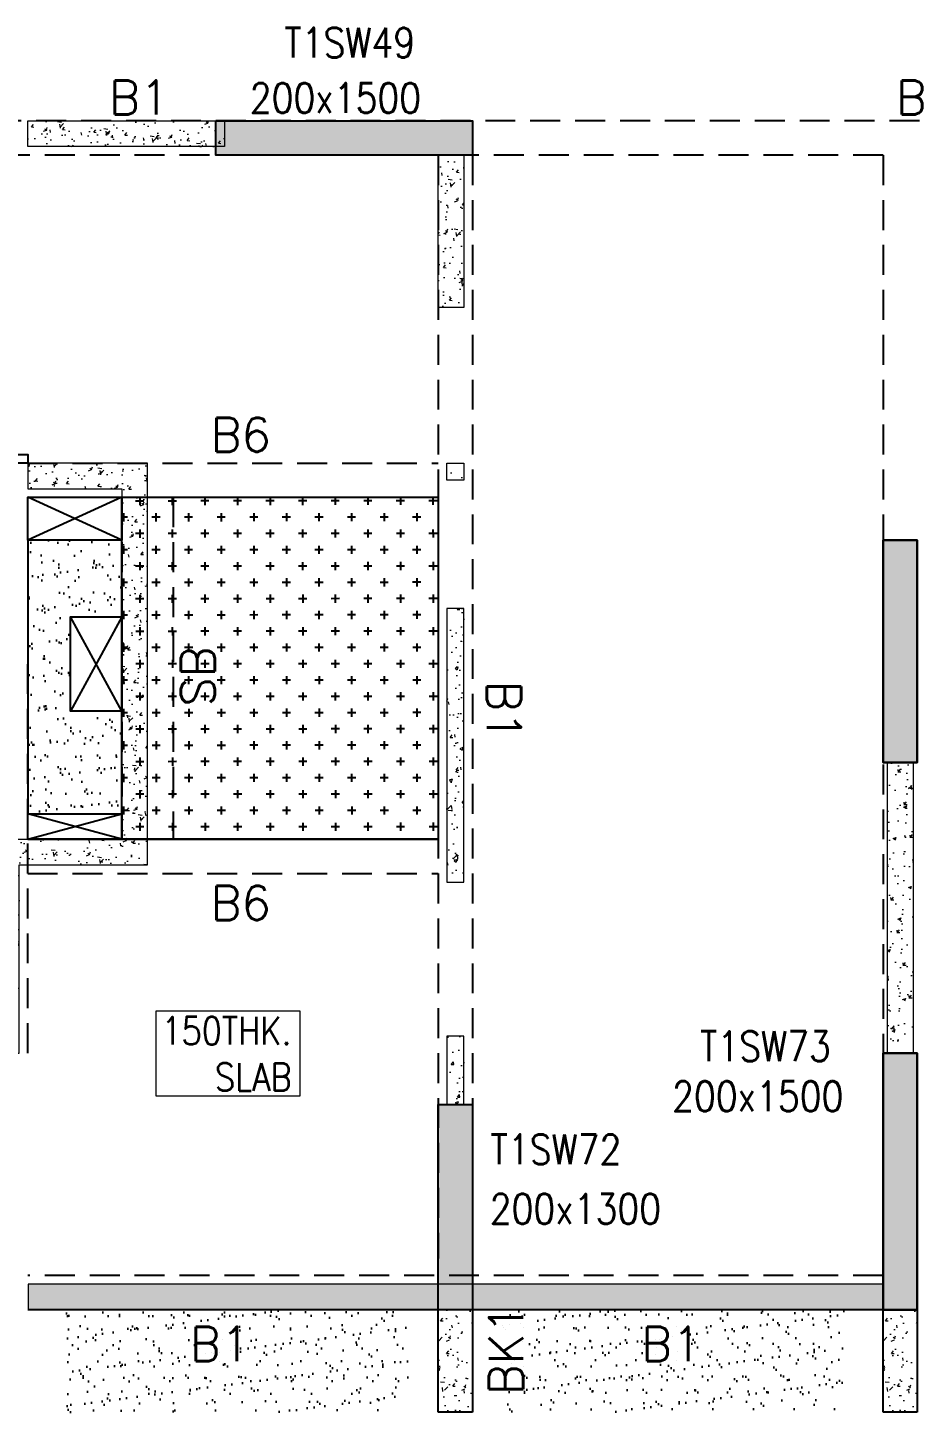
# Model space of a CAD drawing. Header units: millimetres. Extents: x 1078357 to 2594950, y -4969473 to -4636555.
# Drawn here: x 1722950 to 1728150, y -4674681 to -4666585 of the extents above; entities that cross this region are included whole.
import ezdxf

# ---------------------------------------------------------------- set-up
doc = ezdxf.new("R2010")
doc.units = ezdxf.units.MM
doc.linetypes.add('CONTINOUS', pattern=[0])
doc.linetypes.add('HIDDEN', pattern=[0.375, 0.25, -0.125])
for name, color, linetype, lineweight in [('A-_ANOTDIMA_D-', 6, 'Continuous', 13), ('COL. NO.', 30, 'Continuous', 25), ('COL. SIZE', 7, 'Continuous', 25), ('HATCH', 8, 'Continuous', 30), ('S-NON STR RCC WALL', 8, 'Continuous', 0), ('SLAB THK.', 6, 'Continuous', 0)]:
    doc.layers.add(name, color=color, linetype=linetype, lineweight=lineweight)
for name, color, linetype in [('B-200x325', 201, 'HIDDEN'), ('B-200x650', 241, 'HIDDEN'), ('B-300xSLAB THK.', 151, 'Continuous'), ('BK1-200x650', 241, 'HIDDEN'), ('DROP SLAB', 8, 'Continuous'), ('S-COLUMN_SHEAR WALL', 1, 'Continuous'), ('SLAB FOLD', 8, 'Continuous')]:
    doc.layers.add(name, color=color, linetype=linetype)
doc.styles.add('ROMANS', font='romans.shx', dxfattribs={"width": 0.85})

# ---------------------------------------------------------------- blocks, each defined once
blk = doc.blocks.new('G$CD63B60BD')
at = {"layer": 'COL. NO.', "linetype": 'Continuous', "style": 'ROMANS', "width": 0.85}
for s, p in [('T1SW49', (27799.5, 7320.5, -320.4)), ('T1SW73', (30229.3, 1452.6, -320.4)), ('T1SW72', (29004.9, 849.9, -320.4))]:
    blk.add_text(s, height=175, dxfattribs=at).set_placement(p)
at = {"layer": 'COL. SIZE', "linetype": 'Continuous', "style": 'ROMANS', "width": 0.85}
for s, p in [('200x1500', (27598.3, 6997, -320.4)), ('200x1500', (30066.9, 1160.2, -320.4)), ('200x1300', (29000.9, 502.1, -320.4))]:
    blk.add_text(s, height=175, dxfattribs=at).set_placement(p)

msp = doc.modelspace()

# ---------------------------------------------------------------- hatches: boundary and pattern name
at = {"layer": 'DROP SLAB'}
h = msp.add_hatch(dxfattribs=at)
h.set_pattern_fill('CROSS', color=8, scale=15, angle=0.03079)
h.set_pattern_definition([(180.03079016, (-9248340.09, 42167659.88), (-95.19879988, -95.30117261), [47.625, -142.875]), (270.03079016, (-9248363.915, 42167683.68), (95.30117261, -95.19879988), [47.625, -142.875])])
h.paths.add_polyline_path([(1723499.7, -4669330.8), (1725349.6, -4669330.7), (1725349.6, -4671330.6), (1723499.7, -4671330.7)])
at = {"layer": 'HATCH'}
h = msp.add_hatch(dxfattribs=at)
h.set_pattern_fill('AR-SAND', color=8, scale=3, angle=180.02985)
h.set_pattern_definition([(37.47015413, (-4472243.43, 23605394.62), (-4.72361136, 146.8264517), [0, -115.824, 0, -129.54, 0, -123.825]), (7.4701541, (-4472243.43, 23605394.62), (134.9689868, 214.9772528), [0, -62.484, 0, -104.394, 0, -40.005]), (327.47015413, (-4472337.15, 23605394.67), (237.29790347, 0.3075449), [0, -38.1, 0, -137.16, 0, -179.07]), (317.4701541, (-4472337.15, 23605394.67), (229.1017424, 66.759465), [0, -19.05, 0, -89.916, 0, -102.87])])
h.paths.add_polyline_path([(1722949.8, -4671180.8), (1723499.8, -4671180.8), (1723499.8, -4670580.7), (1723199.8, -4670580.7), (1723199.8, -4670030.8), (1723499.8, -4670030.8), (1723499.8, -4669580.8), (1722949.8, -4669580.8)])
h = msp.add_hatch(dxfattribs=at)
h.set_pattern_fill('AR-SAND', color=8, scale=3, angle=179.97015)
h.set_pattern_definition([(37.47015413, (-3344558.1, 18697427.77), (-4.72361136, 146.8264517), [0, -115.824, 0, -129.54, 0, -123.825]), (7.4701541, (-3344558.1, 18697427.77), (134.9689868, 214.9772528), [0, -62.484, 0, -104.394, 0, -40.005]), (327.4701541, (-3344651.83, 18697427.82), (237.2979035, 0.3075449), [0, -38.1, 0, -137.16, 0, -179.07]), (317.4701541, (-3344651.83, 18697427.82), (229.1017424, 66.759465), [0, -19.05, 0, -89.916, 0, -102.87])])
h.paths.add_polyline_path([(1725174.9, -4674080.9), (1723174.9, -4674080.9), (1723174.9, -4674680.9), (1725174.9, -4674680.9)])
h = msp.add_hatch(dxfattribs=at)
h.set_pattern_fill('AR-SAND', color=8, scale=3, angle=179.97015)
h.set_pattern_definition([(37.47015413, (-3347108.1, 18697427.77), (-4.72361136, 146.8264517), [0, -115.824, 0, -129.54, 0, -123.825]), (7.4701541, (-3347108.1, 18697427.77), (134.9689868, 214.9772528), [0, -62.484, 0, -104.394, 0, -40.005]), (327.4701541, (-3347201.83, 18697427.82), (237.2979035, 0.3075449), [0, -38.1, 0, -137.16, 0, -179.07]), (317.4701541, (-3347201.83, 18697427.82), (229.1017424, 66.759465), [0, -19.05, 0, -89.916, 0, -102.87])])
h.paths.add_polyline_path([(1727724.9, -4674080.9), (1725724.9, -4674080.9), (1725724.9, -4674680.9), (1727724.9, -4674680.9)])
at = {"layer": 'S-COLUMN_SHEAR WALL', "lineweight": 25}
h = msp.add_hatch(color=1, dxfattribs=at)
h.dxf.hatch_style = 1
h.paths.add_polyline_path([(1724049.7, -4667130.8), (1725549.7, -4667130.8), (1725549.7, -4667330.8), (1724049.7, -4667330.8)])
at = {"layer": 'S-COLUMN_SHEAR WALL', "lineweight": 25, "extrusion": (-1.00316e-06, -1.91639e-11, 1)}
h = msp.add_hatch(color=1, dxfattribs=at)
h.dxf.hatch_style = 1
h.paths.add_polyline_path([(1727949.7, -4669580.8), (1728149.7, -4669580.8), (1728149.7, -4670880.8), (1727949.7, -4670880.8)])
at = {"layer": 'S-COLUMN_SHEAR WALL', "lineweight": 25, "extrusion": (1.00316e-06, -2.11765e-11, 1)}
h = msp.add_hatch(color=1, dxfattribs=at)
h.dxf.hatch_style = 1
h.paths.add_polyline_path([(1728149.7, -4669580.8), (1727949.7, -4669580.8), (1727949.7, -4670880.8), (1728149.7, -4670880.8)])
at = {"layer": 'S-COLUMN_SHEAR WALL', "lineweight": 25, "extrusion": (-1.00316e-06, -1.91639e-11, 1)}
h = msp.add_hatch(color=1, dxfattribs=at)
h.dxf.hatch_style = 1
h.paths.add_polyline_path([(1727949.6, -4674080.9), (1728149.6, -4674080.9), (1728149.6, -4672580.8), (1727949.6, -4672580.8)])
at = {"layer": 'S-COLUMN_SHEAR WALL', "lineweight": 25, "extrusion": (1.00316e-06, -2.11765e-11, 1)}
h = msp.add_hatch(color=1, dxfattribs=at)
h.dxf.hatch_style = 1
h.paths.add_polyline_path([(1728149.6, -4674080.9), (1727949.6, -4674080.9), (1727949.6, -4672580.8), (1728149.6, -4672580.8)])
at = {"layer": 'S-COLUMN_SHEAR WALL', "lineweight": 25}
h = msp.add_hatch(color=1, dxfattribs=at)
h.dxf.hatch_style = 1
h.paths.add_polyline_path([(1725549.6, -4672880.8), (1725549.6, -4674080.9), (1725349.6, -4674080.9), (1725349.6, -4672880.8)])
at = {"layer": 'S-NON STR RCC WALL'}
h = msp.add_hatch(dxfattribs=at)
h.set_pattern_fill('AR-CONC', color=256)
h.set_pattern_definition([(50, (-4642745.6, 23291591.78), (182.184669, -15.9390855), [19.05, -209.55]), (355, (-4642745.6, 23291591.78), (-35.2434214, 191.0568452), [15.24, -167.6405842]), (100.4514447, (-4642730.41, 23291590.45), (146.9412471, 175.1177519), [16.1900088, -178.0902446]), (46.1842, (-4642745.6, 23291642.58), (271.0790409, -42.042328), [28.575, -314.325]), (96.6355576, (-4642723, 23291639.08), (237.404134, 247.4261246), [24.2850231, -267.1356082]), (351.1841512, (-4642745.6, 23291642.58), (237.404134, 247.4261246), [22.859967, -251.459732]), (21, (-4642720.2, 23291629.88), (151.6143913, -102.2651982), [19.05, -209.55]), (326, (-4642720.2, 23291629.88), (61.8020283, 184.1879661), [15.24, -167.64]), (71.451445, (-4642707.56, 23291621.36), (213.4164193, 81.9227689), [16.1900088, -178.0899376]), (37.5, (-4642745.6, 23291591.78), (3.08860325, 84.55503887), [0, -165.608, 0, -170.18, 0, -168.275]), (7.5, (-4642745.6, 23291591.78), (66.8196625, 100.18057482), [0, -97.028, 0, -161.798, 0, -64.135]), (327.5, (-4642802.24, 23291591.78), (135.59059517, -5.728744), [0, -63.5, 0, -198.12, 0, -262.89]), (317.5, (-4642827.64, 23291591.78), (148.1291814, 25.42649103), [0, -82.55, 0, -131.572, 0, -186.69])])
h.paths.add_polyline_path([(1724099.9, -4667280.9), (1722949.9, -4667280.9), (1722949.9, -4667130.9), (1724099.9, -4667130.9)])
h = msp.add_hatch(dxfattribs=at)
h.set_pattern_fill('AR-CONC', color=256, angle=180)
h.set_pattern_definition([(50, (-5726185.06, 27972320.94), (182.184669, -15.93908554), [19.05, -209.55]), (355, (-5726185.06, 27972320.94), (-35.2434214, 191.0568452), [15.24, -167.6405842]), (100.4514447, (-5726169.88, 27972319.61), (146.9412471, 175.1177519), [16.1900088, -178.0902446]), (46.1842, (-5726185.06, 27972371.74), (271.0790409, -42.042328), [28.575, -314.325]), (96.6355576, (-5726162.47, 27972368.24), (237.404134, 247.4261246), [24.2850231, -267.1356082]), (351.1841512, (-5726185.06, 27972371.74), (237.404134, 247.4261246), [22.859967, -251.459732]), (21, (-5726159.66, 27972359.04), (151.6143913, -102.2651982), [19.05, -209.55]), (326, (-5726159.66, 27972359.04), (61.8020283, 184.1879661), [15.24, -167.64]), (71.451445, (-5726147.02, 27972350.52), (213.4164193, 81.9227689), [16.1900088, -178.0899376]), (37.5, (-5726185.06, 27972320.94), (3.08860325, 84.55503887), [0, -165.608, 0, -170.18, 0, -168.275]), (7.5, (-5726185.06, 27972320.94), (66.8196625, 100.18057482), [0, -97.028, 0, -161.798, 0, -64.135]), (327.5, (-5726241.7, 27972320.94), (135.59059517, -5.72874399), [0, -63.5, 0, -198.12, 0, -262.89]), (317.5, (-5726267.1, 27972320.94), (148.1291814, 25.42649103), [0, -82.55, 0, -131.572, 0, -186.69])])
h.paths.add_polyline_path([(1725349.9, -4667330.9), (1725499.9, -4667330.9), (1725499.9, -4668220.8), (1725349.9, -4668220.8)])
h = msp.add_hatch(dxfattribs=at)
h.set_pattern_fill('AR-CONC', color=256, angle=180)
h.set_pattern_definition([(50, (-4642745.6, 23291591.78), (182.184669, -15.9390855), [19.05, -209.55]), (355, (-4642745.6, 23291591.78), (-35.2434214, 191.0568452), [15.24, -167.6405842]), (100.4514447, (-4642730.41, 23291590.45), (146.9412471, 175.1177519), [16.1900088, -178.0902446]), (46.1842, (-4642745.6, 23291642.58), (271.0790409, -42.042328), [28.575, -314.325]), (96.6355576, (-4642723, 23291639.08), (237.404134, 247.4261246), [24.2850231, -267.1356082]), (351.1841512, (-4642745.6, 23291642.58), (237.404134, 247.4261246), [22.859967, -251.459732]), (21, (-4642720.2, 23291629.88), (151.6143913, -102.2651982), [19.05, -209.55]), (326, (-4642720.2, 23291629.88), (61.8020283, 184.1879661), [15.24, -167.64]), (71.451445, (-4642707.56, 23291621.36), (213.4164193, 81.9227689), [16.1900088, -178.0899376]), (37.5, (-4642745.6, 23291591.78), (3.08860325, 84.55503887), [0, -165.608, 0, -170.18, 0, -168.275]), (7.5, (-4642745.6, 23291591.78), (66.8196625, 100.18057482), [0, -97.028, 0, -161.798, 0, -64.135]), (327.5, (-4642802.24, 23291591.78), (135.59059517, -5.728744), [0, -63.5, 0, -198.12, 0, -262.89]), (317.5, (-4642827.64, 23291591.78), (148.1291814, 25.42649103), [0, -82.55, 0, -131.572, 0, -186.69])])
h.paths.add_polyline_path([(1723649.9, -4671480.9), (1723649.9, -4669130.9), (1722949.9, -4669130.9), (1722949.9, -4669280.9), (1723499.9, -4669280.9), (1723499.9, -4671330.9), (1722749.9, -4671330.9), (1722749.9, -4672580.8), (1722899.9, -4672580.8), (1722899.9, -4671480.9)])
h = msp.add_hatch(dxfattribs=at)
h.set_pattern_fill('AR-CONC', color=256, angle=180)
h.set_pattern_definition([(50, (2822674.64, -9398072.05), (182.184669, -15.9390855), [19.05, -209.55]), (355, (2822674.64, -9398072.05), (-35.2434214, 191.056845), [15.24, -167.640584]), (100.4514447, (2822689.82, -9398073.38), (146.941247, 175.117752), [16.190009, -178.0902446]), (46.1842, (2822674.64, -9398021.25), (271.079041, -42.042328), [28.575, -314.325]), (96.6355576, (2822697.23, -9398024.75), (237.404134, 247.426125), [24.285023, -267.135608]), (351.184151, (2822674.64, -9398021.25), (237.404134, 247.426125), [22.859967, -251.459732]), (21, (2822700.04, -9398033.95), (151.6143913, -102.265198), [19.05, -209.55]), (326, (2822700.04, -9398033.95), (61.802028, 184.187966), [15.24, -167.64]), (71.451445, (2822712.68, -9398042.47), (213.416419, 81.922769), [16.190009, -178.0899376]), (37.5, (2822674.64, -9398072.05), (3.08860325, 84.5550389), [0, -165.608, 0, -170.18, 0, -168.275]), (7.5, (2822674.64, -9398072.05), (66.8196625, 100.1805748), [0, -97.028, 0, -161.798, 0, -64.135]), (327.5, (2822618, -9398072.05), (135.5905952, -5.728744), [0, -63.5, 0, -198.12, 0, -262.89]), (317.5, (2822592.6, -9398072.05), (148.1291814, 25.426491), [0, -82.55, 0, -131.572, 0, -186.69])])
h.paths.add_polyline_path([(1725399.9, -4669130.7), (1725499.9, -4669130.7), (1725499.9, -4669230.7), (1725399.9, -4669230.7)])
h = msp.add_hatch(dxfattribs=at)
h.set_pattern_fill('AR-CONC', color=256, angle=180)
h.set_pattern_definition([(50, (2822687.86, -9396707.38), (182.184669, -15.9390855), [19.05, -209.55]), (355, (2822687.86, -9396707.38), (-35.2434214, 191.056845), [15.24, -167.640584]), (100.4514447, (2822703.04, -9396708.71), (146.941247, 175.117752), [16.190009, -178.0902446]), (46.1842, (2822687.86, -9396656.58), (271.079041, -42.042328), [28.575, -314.325]), (96.6355576, (2822710.45, -9396660.1), (237.404134, 247.426125), [24.285023, -267.135608]), (351.184151, (2822687.86, -9396656.58), (237.404134, 247.426125), [22.859967, -251.459732]), (21, (2822713.26, -9396669.28), (151.6143913, -102.265198), [19.05, -209.55]), (326, (2822713.26, -9396669.28), (61.802028, 184.187966), [15.24, -167.64]), (71.451445, (2822725.89, -9396677.8), (213.416419, 81.922769), [16.190009, -178.0899376]), (37.5, (2822687.855, -9396707.385), (3.08860325, 84.5550389), [0, -165.608, 0, -170.18, 0, -168.275]), (7.5, (2822687.855, -9396707.385), (66.8196625, 100.1805748), [0, -97.028, 0, -161.798, 0, -64.135]), (327.5, (2822631.21, -9396707.385), (135.5905952, -5.728744), [0, -63.5, 0, -198.12, 0, -262.89]), (317.5, (2822605.81, -9396707.38), (148.1291814, 25.426491), [0, -82.55, 0, -131.572, 0, -186.69])])
h.paths.add_polyline_path([(1725399.9, -4671580.7), (1725499.9, -4671580.7), (1725499.9, -4669980.7), (1725399.9, -4669980.7)])
at = {"layer": 'S-NON STR RCC WALL', "ltscale": 700}
h = msp.add_hatch(dxfattribs=at)
h.set_pattern_fill('AR-CONC', color=256)
h.set_pattern_definition([(50, (594858.79, -36935.67), (182.184669, -15.9390855), [19.05, -209.55]), (355, (594858.79, -36935.67), (-35.2434214, 191.056845), [15.24, -167.640584]), (100.4514447, (594873.97, -36937), (146.941247, 175.117752), [16.190009, -178.0902446]), (46.1842, (594858.79, -36884.87), (271.079041, -42.042328), [28.575, -314.325]), (96.6355576, (594881.38, -36888.37), (237.404134, 247.426125), [24.285023, -267.135608]), (351.184151, (594858.79, -36884.87), (237.404134, 247.426125), [22.859967, -251.459732]), (21, (594884.19, -36897.57), (151.6143913, -102.265198), [19.05, -209.55]), (326, (594884.19, -36897.57), (61.802028, 184.187966), [15.24, -167.64]), (71.451445, (594896.82, -36906.1), (213.416419, 81.922769), [16.190009, -178.0899376]), (37.5, (594858.786, -36935.67), (3.08860325, 84.5550389), [0, -165.608, 0, -170.18, 0, -168.275]), (7.5, (594858.79, -36935.67), (66.8196625, 100.1805748), [0, -97.028, 0, -161.798, 0, -64.135]), (327.5, (594802.144, -36935.67), (135.5905952, -5.728744), [0, -63.5, 0, -198.12, 0, -262.89]), (317.5, (594776.74, -36935.67), (148.1291814, 25.426491), [0, -82.55, 0, -131.572, 0, -186.69])])
h.paths.add_polyline_path([(1727974.9, -4670880.8), (1728124.9, -4670880.8), (1728124.9, -4672580.8), (1727974.9, -4672580.8)])
at = {"layer": 'S-NON STR RCC WALL'}
h = msp.add_hatch(dxfattribs=at)
h.set_pattern_fill('AR-CONC', color=256, angle=180)
h.set_pattern_definition([(50, (1725463.14, -4712688.2), (182.18467, -15.9391), [19.05, -209.55]), (355, (1725463.14, -4712688.2), (-35.2434, 191.05685), [15.24, -167.6406]), (100.45144, (1725478.32, -4712689.53), (146.94125, 175.11775), [16.19, -178.09024]), (46.1842, (1725463.14, -4712637.4), (271.079, -42.0423), [28.575, -314.325]), (96.63556, (1725485.73, -4712640.9), (237.4041, 247.4261), [24.285, -267.1356]), (351.18415, (1725463.14, -4712637.4), (237.4041, 247.4261), [22.86, -251.4597]), (21, (1725488.54, -4712650.1), (151.6144, -102.2652), [19.05, -209.55]), (326, (1725488.54, -4712650.1), (61.802, 184.188), [15.24, -167.64]), (71.45144, (1725501.17, -4712658.62), (213.4164, 81.9228), [16.19, -178.0899]), (37.5, (1725463.14, -4712688.2), (3.0886, 84.55504), [0, -165.608, 0, -170.18, 0, -168.275]), (7.5, (1725463.14, -4712688.2), (66.81966, 100.18057), [0, -97.028, 0, -161.798, 0, -64.135]), (327.5, (1725406.5, -4712688.2), (135.5906, -5.72874), [0, -63.5, 0, -198.12, 0, -262.89]), (317.5, (1725381.1, -4712688.2), (148.12918, 25.4265), [0, -82.55, 0, -131.572, 0, -186.69])])
h.paths.add_polyline_path([(1725399.9, -4672881.1), (1725499.9, -4672881.1), (1725499.9, -4672480.7), (1725399.9, -4672480.7)])
h = msp.add_hatch(dxfattribs=at)
h.set_pattern_fill('AR-CONC', color=256, angle=180)
h.set_pattern_definition([(50, (-5739970.31, 27975610.97), (182.184669, -15.93908554), [19.05, -209.55]), (355, (-5739970.31, 27975610.97), (-35.2434214, 191.0568452), [15.24, -167.6405842]), (100.4514447, (-5739955.13, 27975609.64), (146.9412471, 175.1177519), [16.1900088, -178.0902446]), (46.1842, (-5739970.31, 27975661.77), (271.0790409, -42.042328), [28.575, -314.325]), (96.6355576, (-5739947.72, 27975658.27), (237.404134, 247.4261246), [24.2850231, -267.1356082]), (351.1841512, (-5739970.3, 27975661.77), (237.404134, 247.4261246), [22.859967, -251.459732]), (21, (-5739944.91, 27975649.07), (151.6143913, -102.2651982), [19.05, -209.55]), (326, (-5739944.91, 27975649.07), (61.8020283, 184.1879661), [15.24, -167.64]), (71.451445, (-5739932.28, 27975640.55), (213.4164193, 81.9227689), [16.1900088, -178.0899376]), (37.5, (-5739970.31, 27975610.97), (3.08860325, 84.55503887), [0, -165.608, 0, -170.18, 0, -168.275]), (7.5, (-5739970.31, 27975610.97), (66.8196625, 100.18057482), [0, -97.028, 0, -161.798, 0, -64.135]), (327.5, (-5740026.954, 27975610.97), (135.59059517, -5.72874399), [0, -63.5, 0, -198.12, 0, -262.89]), (317.5, (-5740052.35, 27975610.97), (148.1291814, 25.42649103), [0, -82.55, 0, -131.572, 0, -186.69])])
h.paths.add_polyline_path([(1722952.8, -4674080.9), (1727949.9, -4674080.9), (1727949.9, -4673930.9), (1722952.8, -4673930.9)])
h = msp.add_hatch(dxfattribs=at)
h.set_pattern_fill('AR-CONC', color=256, angle=180)
h.set_pattern_definition([(50, (-7904822.63, 37565026.48), (182.184669, -15.93908554), [19.05, -209.55]), (355, (-7904822.63, 37565026.48), (-35.2434214, 191.0568452), [15.24, -167.6405842]), (100.4514447, (-7904807.45, 37565025.16), (146.9412471, 175.1177519), [16.1900088, -178.0902446]), (46.1842, (-7904822.63, 37565077.28), (271.0790409, -42.0423279), [28.575, -314.325]), (96.6355576, (-7904800.04, 37565073.78), (237.404134, 247.4261246), [24.2850231, -267.1356082]), (351.1841512, (-7904822.63, 37565077.28), (237.404134, 247.4261246), [22.859967, -251.459732]), (21, (-7904797.23, 37565064.58), (151.61439127, -102.2651982), [19.05, -209.55]), (326, (-7904797.23, 37565064.58), (61.80202835, 184.1879661), [15.24, -167.64]), (71.451445, (-7904784.6, 37565056.06), (213.4164193, 81.9227689), [16.1900088, -178.0899376]), (37.5, (-7904822.63, 37565026.485), (3.08860325, 84.55503887), [0, -165.608, 0, -170.18, 0, -168.275]), (7.5, (-7904822.63, 37565026.485), (66.81966251, 100.18057482), [0, -97.028, 0, -161.798, 0, -64.135]), (327.5, (-7904879.27, 37565026.485), (135.59059517, -5.72874399), [0, -63.5, 0, -198.12, 0, -262.89]), (317.5, (-7904904.67, 37565026.48), (148.1291814, 25.42649103), [0, -82.55, 0, -131.572, 0, -186.69])])
h.paths.add_polyline_path([(1725549.6, -4674080.8), (1725349.6, -4674080.8), (1725349.6, -4674680.8), (1725549.6, -4674680.8), (1725549.6, -4674680.8), (1725549.6, -4674080.9)], is_closed=False)
h = msp.add_hatch(dxfattribs=at)
h.set_pattern_fill('AR-CONC', color=256, angle=180)
h.set_pattern_definition([(50, (-7902222.61, 37565026.48), (182.184669, -15.93908554), [19.05, -209.55]), (355, (-7902222.61, 37565026.48), (-35.2434214, 191.0568452), [15.24, -167.6405842]), (100.4514447, (-7902207.43, 37565025.16), (146.9412471, 175.1177519), [16.1900088, -178.0902446]), (46.1842, (-7902222.6, 37565077.28), (271.0790409, -42.0423279), [28.575, -314.325]), (96.6355576, (-7902200.02, 37565073.78), (237.404134, 247.4261246), [24.2850231, -267.1356082]), (351.1841512, (-7902222.6, 37565077.28), (237.404134, 247.4261246), [22.859967, -251.459732]), (21, (-7902197.21, 37565064.58), (151.61439127, -102.2651982), [19.05, -209.55]), (326, (-7902197.21, 37565064.58), (61.80202835, 184.1879661), [15.24, -167.64]), (71.451445, (-7902184.58, 37565056.06), (213.4164193, 81.9227689), [16.1900088, -178.0899376]), (37.5, (-7902222.61, 37565026.485), (3.08860325, 84.55503887), [0, -165.608, 0, -170.18, 0, -168.275]), (7.5, (-7902222.61, 37565026.485), (66.81966251, 100.18057482), [0, -97.028, 0, -161.798, 0, -64.135]), (327.5, (-7902279.25, 37565026.485), (135.59059517, -5.72874399), [0, -63.5, 0, -198.12, 0, -262.89]), (317.5, (-7902304.65, 37565026.48), (148.1291814, 25.42649103), [0, -82.55, 0, -131.572, 0, -186.69])])
h.paths.add_polyline_path([(1728149.6, -4674080.8), (1727949.6, -4674080.8), (1727949.6, -4674680.8), (1728149.6, -4674680.8), (1728149.6, -4674680.8), (1728149.6, -4674080.9)], is_closed=False)

# ---------------------------------------------------------------- linework, layer by layer
at = {"layer": 'B-200x325', "ltscale": 700}
for p, q in [((1722949.8, -4669130.8, 0), (1725349.6, -4669130.8, 0)), ((1722949.6, -4671530.6, 0), (1725349.6, -4671530.6, 0))]:
    msp.add_line(p, q, dxfattribs=at)
at = {"layer": 'B-200x325', "linetype": 'Continuous', "ltscale": 700}
for p, q in [((1722949.8, -4669330.8, 0), (1725349.6, -4669330.8, 0)), ((1722949.6, -4671330.6, 0), (1725349.6, -4671330.6, 0))]:
    msp.add_line(p, q, dxfattribs=at)
at = {"layer": 'B-200x650', "linetype": 'HIDDEN', "ltscale": 700}
for p, q in [((1733149.9, -4667130.9, 0), (1722293.2, -4667130.9, 0)), ((1727949.9, -4667330.9, 0), (1722293.2, -4667330.9, 0)), ((1725349.9, -4667330.9, 0), (1725349.9, -4673780.8, 0)), ((1725549.9, -4667330.9, 0), (1725549.9, -4673780.8, 0)), ((1727949.9, -4667330.9, 0), (1727949.9, -4669580.8, 0)), ((1727949.9, -4669580.8, 0), (1727949.9, -4672580.8, 0)), ((1722949.9, -4672580.8, 0), (1722949.9, -4670280.8, 0)), ((1727949.9, -4673880.8, 0), (1722949.9, -4673880.8, 0))]:
    msp.add_line(p, q, dxfattribs=at)
at = {"layer": 'B-200x650', "linetype": 'CONTINOUS', "ltscale": 700}
for p, q in [((1727949.9, -4674080.8, 0), (1722949.9, -4674080.8, 0)), ((1725349.6, -4674680.8, 0), (1725349.6, -4674080.8, 0)), ((1725549.6, -4674080.8, 0), (1725549.6, -4674680.8, 0)), ((1727949.6, -4674680.8, 0), (1727949.6, -4674080.8, 0)), ((1728149.6, -4674080.8, 0), (1728149.6, -4674680.8, 0)), ((1725549.6, -4674680.8, 0), (1725349.6, -4674680.8, 0)), ((1728149.6, -4674680.8, 0), (1727949.6, -4674680.8, 0))]:
    msp.add_line(p, q, dxfattribs=at)
at = {"layer": 'B-300xSLAB THK.', "linetype": 'HIDDEN', "ltscale": 700}
for p, q in [((1723499.7, -4669331, 0), (1723499.7, -4671330.8, 0)), ((1723799.7, -4669331, 0), (1723799.7, -4671330.8, 0))]:
    msp.add_line(p, q, dxfattribs=at)
at = {"layer": 'BK1-200x650', "linetype": 'Continuous', "ltscale": 700, "elevation": 0}
msp.add_lwpolyline([(1722949.9, -4669130.9), (1722749.9, -4669130.9), (1722749.9, -4669080.7), (1722949.9, -4669080.7)], close=True, dxfattribs=at)
at = {"layer": 'DROP SLAB', "color": 3, "linetype": 'CONTINOUS', "ltscale": 500}
for p, q in [((1723499.8, -4669330.7, 0), (1722949.8, -4669580.8, 0)), ((1723499.8, -4669580.8, 0), (1722950, -4669330.7, 0)), ((1723499.9, -4670580.8, 0), (1723199.8, -4670030.8, 0)), ((1723499.9, -4670030.8, 0), (1723199.8, -4670580.8, 0)), ((1723499, -4671330.5, 0), (1722949.8, -4671180.8, 0)), ((1722949.8, -4671330.8, 0), (1723499.8, -4671180.8, 0))]:
    msp.add_line(p, q, dxfattribs=at)
at = {"layer": 'DROP SLAB', "color": 3, "linetype": 'CONTINOUS', "ltscale": 500, "elevation": 0}
for points in [[(1723499.8, -4669580.8), (1722950, -4669580.8), (1722950, -4669330.7), (1723499.8, -4669330.7)], [(1723499.7, -4669330.8), (1725349.6, -4669330.7), (1725349.6, -4671330.6), (1723499.7, -4671330.7)], [(1723499.8, -4670580.8), (1723199.8, -4670580.8), (1723199.8, -4670030.8), (1723499.8, -4670030.8)], [(1723499.8, -4671330.5), (1722949.8, -4671330.5), (1722949.8, -4671180.8), (1723499.8, -4671180.8)]]:
    msp.add_lwpolyline(points, close=True, dxfattribs=at)
at = {"layer": 'S-COLUMN_SHEAR WALL', "color": 1, "lineweight": 25, "elevation": 0}
for points in [[(1724049.7, -4667130.8), (1725549.7, -4667130.8), (1725549.7, -4667330.8), (1724049.7, -4667330.8)], [(1725349.6, -4672881), (1725549.6, -4672881), (1725549.6, -4674080.9), (1725349.6, -4674080.9)]]:
    msp.add_lwpolyline(points, close=True, dxfattribs=at)
at = {"layer": 'S-COLUMN_SHEAR WALL', "color": 1, "lineweight": 25, "extrusion": (-1.00316e-06, -1.91639e-11, 1), "elevation": -1.7}
for points in [[(1727949.7, -4669580.8), (1728149.7, -4669580.8), (1728149.7, -4670880.8), (1727949.7, -4670880.8)], [(1727949.6, -4674080.9), (1728149.6, -4674080.9), (1728149.6, -4672580.8), (1727949.6, -4672580.8)]]:
    msp.add_lwpolyline(points, close=True, dxfattribs=at)
at = {"layer": 'S-COLUMN_SHEAR WALL', "color": 1, "lineweight": 25, "extrusion": (1.00316e-06, -2.11765e-11, 1), "elevation": 1.7}
for points in [[(1728149.7, -4669580.8), (1727949.7, -4669580.8), (1727949.7, -4670880.8), (1728149.7, -4670880.8)], [(1728149.6, -4674080.9), (1727949.6, -4674080.9), (1727949.6, -4672580.8), (1728149.6, -4672580.8)]]:
    msp.add_lwpolyline(points, close=True, dxfattribs=at)
at = {"layer": 'S-NON STR RCC WALL', "ltscale": 700, "elevation": 0}
for points in [[(1724099.9, -4667280.9), (1722949.9, -4667280.9), (1722949.9, -4667130.9), (1724099.9, -4667130.9)], [(1725349.9, -4667330.9), (1725499.9, -4667330.9), (1725499.9, -4668220.8), (1725349.9, -4668220.8)], [(1725399.9, -4669130.7), (1725499.9, -4669130.7), (1725499.9, -4669230.7), (1725399.9, -4669230.7)], [(1725399.9, -4671580.7), (1725499.9, -4671580.7), (1725499.9, -4669980.7), (1725399.9, -4669980.7)], [(1727974.9, -4670880.8), (1728124.9, -4670880.8), (1728124.9, -4672580.8), (1727974.9, -4672580.8)]]:
    msp.add_lwpolyline(points, close=True, dxfattribs=at)
at = {"layer": 'S-NON STR RCC WALL', "elevation": 0}
for points in [[(1723649.9, -4671480.9), (1723649.9, -4669130.9), (1722949.9, -4669130.9), (1722949.9, -4669280.9), (1723499.9, -4669280.9), (1723499.9, -4671330.9), (1722749.9, -4671330.9), (1722749.9, -4672580.8), (1722899.9, -4672580.8), (1722899.9, -4671480.9)], [(1725399.9, -4672881.1), (1725499.9, -4672881.1), (1725499.9, -4672480.7), (1725399.9, -4672480.7)], [(1722952.8, -4674080.9), (1727949.9, -4674080.9), (1727949.9, -4673930.9), (1722952.8, -4673930.9)]]:
    msp.add_lwpolyline(points, close=True, dxfattribs=at)
at = {"layer": 'SLAB FOLD', "color": 8, "ltscale": 1000, "elevation": 0}
msp.add_lwpolyline([(1722949.8, -4671180.8), (1723499.8, -4671180.8), (1723499.8, -4670580.7), (1723199.8, -4670580.7), (1723199.8, -4670030.8), (1723499.8, -4670030.8), (1723499.8, -4669580.8), (1722949.8, -4669580.8), (1722949.8, -4671180.8)], dxfattribs=at)
at = {"layer": 'SLAB THK.', "elevation": 0}
for points in [[(1724543.1, -4672335.2), (1723698.2, -4672335.2), (1723698.2, -4672831), (1724543.1, -4672831)], [(1724543.2, -4672335.2), (1723698.3, -4672335.2), (1723698.3, -4672831), (1724543.2, -4672831)]]:
    msp.add_lwpolyline(points, close=True, dxfattribs=at)

# ---------------------------------------------------------------- block references
at = {"layer": 'A-_ANOTDIMA_D-', "color": 2, "ltscale": 700}
msp.add_blockref('G$CD63B60BD', (1696650, -4674080.9, 0), dxfattribs=at)

# ---------------------------------------------------------------- texts
at = {"layer": 'B-200x325', "linetype": 'Continuous', "ltscale": 700, "style": 'ROMANS'}
for p in [(1724019.1, -4669065.6, -2.7), (1724019.1, -4671802.7, -2.7)]:
    msp.add_text('B6', height=200, rotation=0.00134, dxfattribs=at).set_placement(p)
at = {"layer": 'B-200x650', "linetype": 'HIDDEN', "ltscale": 500, "style": 'ROMANS'}
for rotation, p in [(0.00094, (1723425.4, -4667093.6, -2.7)), (0.00094, (1728024.3, -4667093.6, -2.7)), (269.99906, (1725633.7, -4670402.1, -2.7)), (0.00094, (1723897.9, -4674381.1, -2.7)), (0.00094, (1726535.6, -4674381.1, -2.7))]:
    msp.add_text('B1', height=200, rotation=rotation, dxfattribs=at).set_placement(p)
at = {"layer": 'B-200x650', "linetype": 'CONTINOUS', "ltscale": 700, "style": 'ROMANS'}
msp.add_text('BK1', height=200, rotation=90, dxfattribs=at).set_placement((1725845.3, -4674580.5, 50))
at = {"layer": 'B-300xSLAB THK.', "linetype": 'Continuous', "ltscale": 700, "style": 'ROMANS'}
msp.add_text('SB', height=200, rotation=90.00094, dxfattribs=at).set_placement((1724044.4, -4670555.1, -2.7))
at = {"layer": 'SLAB THK.', "insert": (1724492.2, -4672801.4, 0.1), "char_height": 162, "width": 162, "attachment_point": 9, "rotation": 359.99906, "style": 'ROMANS'}
msp.add_mtext('150THK.\\PSLAB', dxfattribs=at)
msp.add_mtext('150THK.\\PSLAB', dxfattribs=at)

doc.saveas('drawing.dxf')
